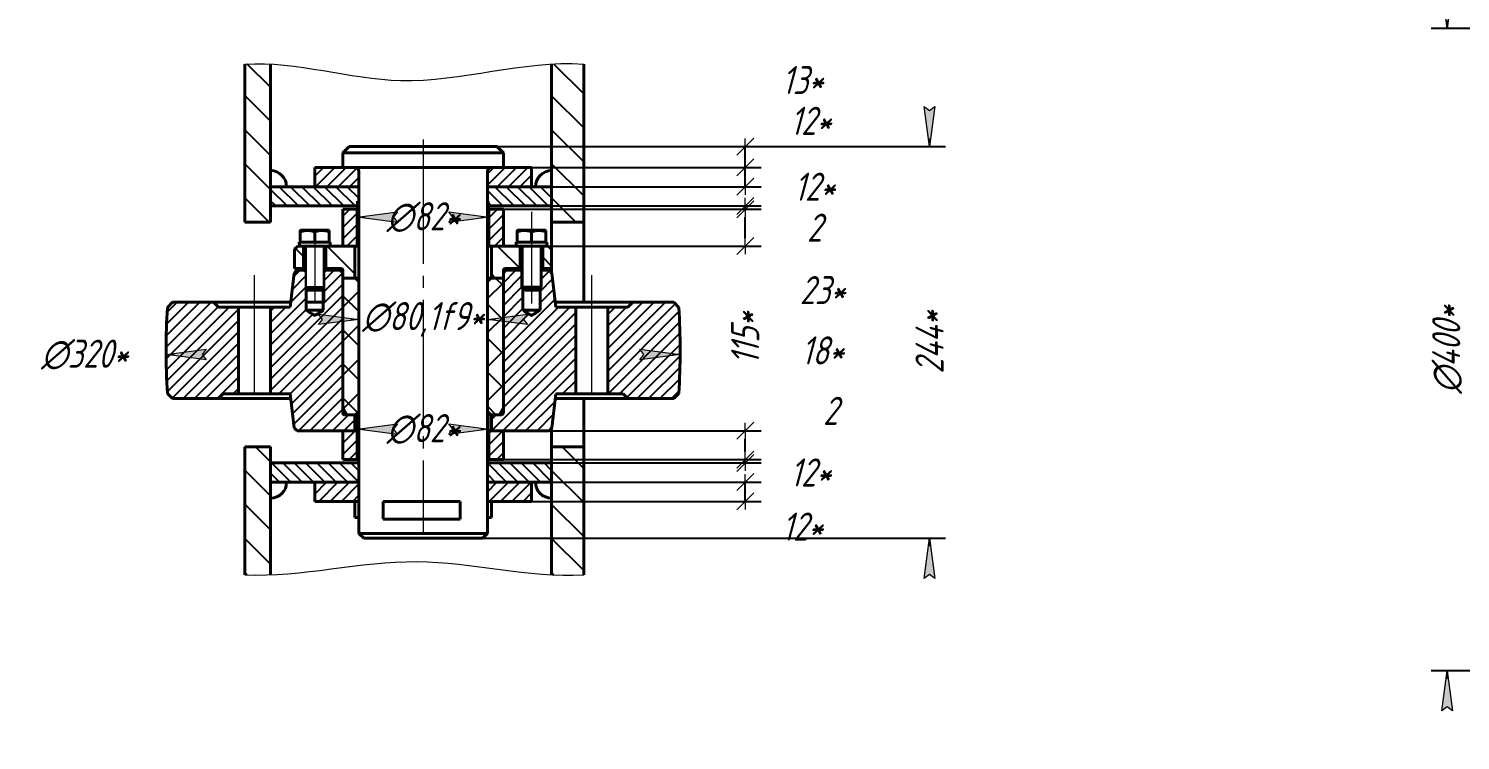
# Model space of a CAD drawing. Header units: millimetres. Extents: x 0 to 841, y 0 to 594.
# Drawn here: x 151.1 to 329.4, y 106.5 to 195.2 of the extents above; entities that cross this region are included whole.
import ezdxf

# ---------------------------------------------------------------- set-up
doc = ezdxf.new("R2010")
doc.units = ezdxf.units.MM
for name, pattern in [('K5LT_AXLED', [19.996264, 15.496264, -1.5, 1.5, -1.5]), ('K5LT_BASIC', [0]), ('K5LT_THIN', [0])]:
    doc.linetypes.add(name, pattern=pattern)
doc.layers.add('Системный слой', color=7, linetype='Continuous')
doc.styles.add('KDIMTEXTSTYLE', font='GOST_AU.SHX', dxfattribs={"width": 0.96, "oblique": 15, "height": 5})
doc.dimstyles.new('KDIMSTYLE (0.20)', dxfattribs={"dimtxt": 5, "dimasz": 1, "dimexe": 2, "dimexo": 0.0625, "dimgap": 1, "dimtad": 1, "dimlfac": 5, "dimtxsty": 'KDIMTEXTSTYLE', "dimsah": 1, "dimcen": 0.09, "dimdle": 1, "dimadec": 0, "dimazin": 0, "dimtfac": 0.667, "dimtmove": 0, "dimatfit": 3, "dimfxl": 1, "dimtvp": 1, "dimtolj": 1, "dimtzin": 0, "dimarcsym": 0})
pattern_1 = [(45, (0, 0), (-0.7071068, 0.7071068), [])]
pattern_2 = [(135, (0, 0), (-2.12132, -2.12132), [])]
pattern_3 = [(135, (0, 0), (-0.7071068, -0.7071068), [])]

# ---------------------------------------------------------------- blocks, each defined once
blk = doc.blocks.new('U361')
at = {"layer": 'Системный слой', "color": 150, "linetype": 'K5LT_BASIC', "lineweight": 40, "true_color": 0x0080ff}
for p, q in [((191.72, 134.31), (192.22, 134.31)), ((208.22, 134.31), (208.72, 134.31))]:
    blk.add_line(p, q, dxfattribs=at)
blk = doc.blocks.new('U362')
at = {"layer": 'Системный слой', "color": 150, "linetype": 'K5LT_BASIC', "lineweight": 40, "true_color": 0x0080ff}
for p, q in [((192.22, 147.51), (192.2, 147.51)), ((208.24, 147.51), (208.22, 147.51))]:
    blk.add_line(p, q, dxfattribs=at)
blk = doc.blocks.new('U363')
at = {"layer": 'Системный слой', "color": 150, "linetype": 'K5LT_BASIC', "lineweight": 40, "true_color": 0x0080ff}
for p, q in [((192.22, 164.11), (191.8, 164.11)), ((208.64, 164.11), (208.22, 164.11))]:
    blk.add_line(p, q, dxfattribs=at)
blk = doc.blocks.new('U364')
at = {"layer": 'Системный слой', "color": 150, "linetype": 'K5LT_BASIC', "lineweight": 40, "true_color": 0x0080ff}
for p, q in [((192.22, 163.71), (192.2, 163.71)), ((208.24, 163.71), (208.22, 163.71))]:
    blk.add_line(p, q, dxfattribs=at)
blk = doc.blocks.new('U365')
at = {"layer": 'Системный слой', "color": 150, "linetype": 'K5LT_BASIC', "lineweight": 40, "true_color": 0x0080ff}
for p, q in [((174.72, 149.11), (183.74, 149.11)), ((216.69, 149.11), (225.72, 149.11))]:
    blk.add_line(p, q, dxfattribs=at)
blk = doc.blocks.new('U366')
at = {"layer": 'Системный слой', "color": 150, "linetype": 'K5LT_BASIC', "lineweight": 40, "true_color": 0x0080ff}
for p, q in [((190.22, 165.11), (189.9, 165.11)), ((210.54, 165.11), (210.22, 165.11))]:
    blk.add_line(p, q, dxfattribs=at)
blk = doc.blocks.new('U367')
at = {"layer": 'Системный слой', "color": 150, "linetype": 'K5LT_BASIC', "lineweight": 40, "true_color": 0x0080ff}
for p, q in [((174.12, 161.11), (183.74, 161.11)), ((216.69, 161.11), (226.32, 161.11))]:
    blk.add_line(p, q, dxfattribs=at)
blk = doc.blocks.new('U368')
at = {"layer": 'Системный слой', "color": 150, "linetype": 'K5LT_BASIC', "lineweight": 40, "true_color": 0x0080ff}
for p, q in [((216.22, 171.11), (216.22, 167.71)), ((216.22, 165.31), (216.22, 164.79)), ((216.22, 145.43), (216.22, 143.11))]:
    blk.add_line(p, q, dxfattribs=at)
blk = doc.blocks.new('U369')
at = {"layer": 'Системный слой', "color": 150, "linetype": 'K5LT_BASIC', "lineweight": 40, "true_color": 0x0080ff}
for p, q in [((220.22, 161.11), (220.22, 171.11)), ((220.22, 143.11), (220.22, 149.11))]:
    blk.add_line(p, q, dxfattribs=at)
blk = doc.blocks.new('U370')
at = {"layer": 'Системный слой', "color": 150, "linetype": 'K5LT_BASIC', "lineweight": 40, "true_color": 0x0080ff}
for p, q in [((184.8, 168.61), (184.92, 168.61)), ((185.24, 168.61), (186.4, 168.61)), ((187.04, 168.61), (188.2, 168.61)), ((188.52, 168.61), (188.64, 168.61))]:
    blk.add_line(p, q, dxfattribs=at)
blk = doc.blocks.new('U371')
at = {"layer": 'Системный слой', "color": 150, "linetype": 'K5LT_BASIC', "lineweight": 40, "true_color": 0x0080ff}
for p, q in [((184.92, 168.61), (185.24, 168.61)), ((186.4, 168.61), (186.72, 168.61))]:
    blk.add_line(p, q, dxfattribs=at)
blk = doc.blocks.new('U372')
at = {"layer": 'Системный слой', "color": 150, "linetype": 'K5LT_BASIC', "lineweight": 40, "true_color": 0x0080ff}
for p, q in [((186.72, 168.61), (187.04, 168.61)), ((188.2, 168.61), (188.52, 168.61))]:
    blk.add_line(p, q, dxfattribs=at)
blk = doc.blocks.new('U373')
at = {"layer": 'Системный слой', "color": 150, "linetype": 'K5LT_BASIC', "lineweight": 40, "true_color": 0x0080ff}
for p, q in [((186.72, 170.11), (185.01, 170.11)), ((188.43, 170.11), (186.72, 170.11))]:
    blk.add_line(p, q, dxfattribs=at)
blk = doc.blocks.new('U374')
at = {"layer": 'Системный слой', "color": 150, "linetype": 'K5LT_BASIC', "lineweight": 40, "true_color": 0x0080ff}
for p, q in [((188.52, 170.03), (188.52, 170.05)), ((188.52, 170.05), (188.52, 170.03)), ((188.52, 169.98), (188.52, 170.03)), ((188.52, 170.03), (188.52, 169.98)), ((188.52, 169.89), (188.52, 169.98)), ((188.52, 169.98), (188.52, 169.89))]:
    blk.add_line(p, q, dxfattribs=at)
blk = doc.blocks.new('U375')
at = {"layer": 'Системный слой', "color": 150, "linetype": 'K5LT_BASIC', "lineweight": 40, "true_color": 0x0080ff}
for p, q in [((192.22, 145.11), (192.02, 145.11)), ((208.42, 145.11), (208.22, 145.11))]:
    blk.add_line(p, q, dxfattribs=at)
blk = doc.blocks.new('U376')
at = {"layer": 'Системный слой', "color": 150, "linetype": 'K5LT_BASIC', "lineweight": 40, "true_color": 0x0080ff}
for p, q in [((192.22, 141.51), (192.02, 141.51)), ((208.42, 141.51), (208.22, 141.51))]:
    blk.add_line(p, q, dxfattribs=at)
blk = doc.blocks.new('U377')
at = {"layer": 'Системный слой', "color": 150, "linetype": 'K5LT_BASIC', "lineweight": 40, "true_color": 0x0080ff}
for p, q in [((192.22, 172.71), (192.02, 172.71)), ((208.42, 172.71), (208.22, 172.71))]:
    blk.add_line(p, q, dxfattribs=at)
blk = doc.blocks.new('U378')
at = {"layer": 'Системный слой', "color": 150, "linetype": 'K5LT_BASIC', "lineweight": 40, "true_color": 0x0080ff}
for p, q in [((192.22, 168.11), (192.02, 168.11)), ((208.42, 168.11), (208.22, 168.11))]:
    blk.add_line(p, q, dxfattribs=at)
blk = doc.blocks.new('U379')
at = {"layer": 'Системный слой', "color": 150, "linetype": 'K5LT_BASIC', "lineweight": 40, "true_color": 0x0080ff}
for p, q in [((211.8, 168.61), (211.92, 168.61)), ((212.24, 168.61), (213.4, 168.61)), ((214.04, 168.61), (215.2, 168.61)), ((215.52, 168.61), (215.62, 168.61))]:
    blk.add_line(p, q, dxfattribs=at)
blk = doc.blocks.new('U380')
at = {"layer": 'Системный слой', "color": 150, "linetype": 'K5LT_BASIC', "lineweight": 40, "true_color": 0x0080ff}
for p, q in [((212.52, 165.11), (212.39, 165.11)), ((215.05, 165.11), (214.92, 165.11))]:
    blk.add_line(p, q, dxfattribs=at)
blk = doc.blocks.new('U381')
at = {"layer": 'Системный слой', "color": 150, "linetype": 'K5LT_BASIC', "lineweight": 40, "true_color": 0x0080ff}
for p, q in [((185.52, 165.11), (185.39, 165.11)), ((188.05, 165.11), (187.92, 165.11))]:
    blk.add_line(p, q, dxfattribs=at)
blk = doc.blocks.new('U382')
at = {"layer": 'Системный слой', "color": 150, "linetype": 'K5LT_BASIC', "lineweight": 40, "true_color": 0x0080ff}
for p, q in [((213.72, 168.61), (214.04, 168.61)), ((215.2, 168.61), (215.52, 168.61))]:
    blk.add_line(p, q, dxfattribs=at)
blk = doc.blocks.new('U383')
at = {"layer": 'Системный слой', "color": 150, "linetype": 'K5LT_BASIC', "lineweight": 40, "true_color": 0x0080ff}
for p, q in [((211.92, 168.61), (212.24, 168.61)), ((213.4, 168.61), (213.72, 168.61))]:
    blk.add_line(p, q, dxfattribs=at)
blk = doc.blocks.new('U384')
at = {"layer": 'Системный слой', "color": 150, "linetype": 'K5LT_BASIC', "lineweight": 40, "true_color": 0x0080ff}
for p, q in [((215.52, 170.03), (215.52, 170.05)), ((215.52, 170.05), (215.52, 170.03)), ((215.52, 169.98), (215.52, 170.03)), ((215.52, 170.03), (215.52, 169.98)), ((215.52, 169.89), (215.52, 169.98)), ((215.52, 169.98), (215.52, 169.89))]:
    blk.add_line(p, q, dxfattribs=at)
blk = doc.blocks.new('U385')
at = {"layer": 'Системный слой', "color": 150, "linetype": 'K5LT_BASIC', "lineweight": 40, "true_color": 0x0080ff}
for p, q in [((185.52, 165.31), (185.32, 165.31)), ((188.12, 165.31), (187.92, 165.31))]:
    blk.add_line(p, q, dxfattribs=at)
blk = doc.blocks.new('U386')
at = {"layer": 'Системный слой', "color": 150, "linetype": 'K5LT_BASIC', "lineweight": 40, "true_color": 0x0080ff}
for p, q in [((212.52, 165.31), (212.32, 165.31)), ((215.12, 165.31), (214.92, 165.31))]:
    blk.add_line(p, q, dxfattribs=at)
blk = doc.blocks.new('U387')
at = {"layer": 'Системный слой', "color": 150, "linetype": 'K5LT_BASIC', "lineweight": 40, "true_color": 0x0080ff}
for p, q in [((210.21, 177.91), (190.22, 177.91)), ((210.22, 177.91), (210.21, 177.91))]:
    blk.add_line(p, q, dxfattribs=at)
blk = doc.blocks.new('U388')
at = {"layer": 'Системный слой', "color": 150, "linetype": 'K5LT_BASIC', "lineweight": 40, "true_color": 0x0080ff}
for p, q in [((210.21, 179.71), (190.22, 179.71)), ((210.22, 179.71), (210.21, 179.71))]:
    blk.add_line(p, q, dxfattribs=at)
blk = doc.blocks.new('U389')
at = {"layer": 'Системный слой', "color": 150, "linetype": 'K5LT_BASIC', "lineweight": 40, "true_color": 0x0080ff}
for p, q in [((209.41, 180.51), (191.02, 180.51)), ((209.42, 180.51), (209.41, 180.51))]:
    blk.add_line(p, q, dxfattribs=at)
blk = doc.blocks.new('U390')
at = {"layer": 'Системный слой', "color": 150, "linetype": 'K5LT_BASIC', "lineweight": 40, "true_color": 0x0080ff}
for p, q in [((192.22, 147.11), (191.8, 147.11)), ((208.64, 147.11), (208.22, 147.11))]:
    blk.add_line(p, q, dxfattribs=at)
blk = doc.blocks.new('KDIMARROW_01')
at = {"layer": 'Системный слой'}
blk.add_hatch(color=0, dxfattribs=at).paths.add_polyline_path([(0, 0), (-5, 0.66), (-4.5, 0), (-5, -0.66)])
at = {"layer": 'Системный слой', "color": 0, "linetype": 'K5LT_THIN', "lineweight": 18}
for p, q in [((-4.5, 0), (-5, 0.66)), ((-5, 0.66), (0, 0)), ((0, 0), (-5, -0.66)), ((-5, -0.66), (-4.5, 0)), ((0, 0), (-1, 0))]:
    blk.add_line(p, q, dxfattribs=at)
blk = doc.blocks.new('KDIMARROW_13')
at = {"layer": 'Системный слой', "color": 0, "linetype": 'K5LT_THIN', "lineweight": 18}
for p, q in [((-1.06, 1.06), (1.06, -1.06)), ((0, 0), (-1, 0)), ((0, 0), (1, 0))]:
    blk.add_line(p, q, dxfattribs=at)

msp = doc.modelspace()

# ---------------------------------------------------------------- hatches: boundary and pattern name
at = {"layer": 'Системный слой'}
h = msp.add_hatch(dxfattribs=at)
h.set_pattern_fill('', angle=135, style=0, pattern_type=0)
h.set_pattern_definition(pattern_2)
h.paths.add_polyline_path([(178.018, 171.10629), (181.218, 171.10629), (181.218, 190.79052), (178.018, 190.79052)])
h = msp.add_hatch(dxfattribs=at)
h.set_pattern_fill('', angle=135, style=0, pattern_type=0)
h.set_pattern_definition(pattern_2)
h.paths.add_polyline_path([(216.218, 171.10629), (220.218, 171.10629), (220.218, 190.79052), (216.218, 190.79052)])
h = msp.add_hatch(dxfattribs=at)
h.set_pattern_fill('', angle=45, style=0, pattern_type=0)
h.set_pattern_definition(pattern_1)
h.paths.add_polyline_path([(213.718, 177.90629), (208.718, 177.90629), (208.36445, 177.75984), (208.218, 177.40629), (208.218, 175.50629), (213.718, 175.50629)])
h.paths.add_polyline_path([(191.718, 177.90629), (186.718, 177.90629), (186.718, 175.50629), (192.218, 175.50629), (192.218, 177.40629), (192.07155, 177.75984)])
h = msp.add_hatch(dxfattribs=at)
h.set_pattern_fill('', angle=135, style=0, pattern_type=0)
h.set_pattern_definition(pattern_3)
h.paths.add_polyline_path([(192.218, 175.50629), (181.218, 175.50629), (181.218, 173.10629), (192.218, 173.10629)])
h.paths.add_polyline_path([(208.218, 175.50629), (208.218, 173.10629), (216.218, 173.10629), (216.218, 175.50629)])
h = msp.add_hatch(dxfattribs=at)
h.set_pattern_fill('', angle=45, style=0, pattern_type=0)
h.set_pattern_definition(pattern_1)
h.paths.add_polyline_path([(192.018, 172.70629), (190.218, 172.70629), (190.218, 168.10629), (192.018, 168.10629)])
h.paths.add_polyline_path([(210.218, 172.70629), (208.418, 172.70629), (208.418, 168.10629), (210.218, 168.10629)])
h = msp.add_hatch(dxfattribs=at)
h.set_pattern_fill('', angle=135, style=0, pattern_type=0)
h.set_pattern_definition(pattern_2)
h.paths.add_polyline_path([(212.31801, 168.10629), (208.718, 168.10629), (208.718, 164.10629), (210.218, 164.10629), (210.218, 165.10629), (210.27658, 165.24771), (210.418, 165.30629), (212.31801, 165.30629)])
h.paths.add_polyline_path([(191.718, 168.10629), (188.11799, 168.10629), (188.11799, 165.30629), (190.018, 165.30629), (190.15942, 165.24771), (190.218, 165.10629), (190.218, 164.10629), (191.718, 164.10629)])
h.paths.add_polyline_path([(215.818, 168.10629), (215.11799, 168.10629), (215.11799, 165.30629), (216.218, 165.30629), (216.218, 167.70629)])
h.paths.add_polyline_path([(185.31801, 168.10629), (184.618, 168.10629), (184.218, 167.70629), (184.218, 165.30629), (185.31801, 165.30629)])
h = msp.add_hatch(dxfattribs=at)
h.set_pattern_fill('', angle=45, style=0, pattern_type=0)
h.set_pattern_definition(pattern_1)
h.paths.add_polyline_path([(212.518, 162.95629), (212.518, 164.9763), (212.47467, 165.01963), (212.43134, 165.06296), (212.38801, 165.10629), (210.538, 165.10629), (210.218, 164.78629), (210.218, 147.30629), (210.15942, 147.16487), (210.018, 147.10629), (208.718, 147.10629), (208.718, 145.10629), (215.898, 145.10629), (216.26101, 145.4693), (216.763, 149.70629), (219.21802, 149.70629), (219.21802, 160.50629), (216.763, 160.50629), (216.26101, 164.74328), (215.898, 165.10629), (215.04799, 165.10629), (215.00466, 165.06296), (214.96133, 165.01963), (214.918, 164.9763), (214.918, 162.95629), (214.78267, 162.82096), (214.78267, 160.10629), (214.07371, 159.68032), (213.72119, 159.47036), (213.72095, 159.47029), (213.72071, 159.47023), (213.72047, 159.47017), (213.72023, 159.47011), (213.71998, 159.47006), (213.71974, 159.47001), (213.7195, 159.46997), (213.71925, 159.46993), (213.719, 159.4699), (213.71876, 159.46988), (213.71851, 159.46986), (213.71826, 159.46985), (213.71801, 159.46985), (213.71776, 159.46985), (213.71751, 159.46986), (213.71726, 159.46988), (213.71702, 159.4699), (213.71677, 159.46993), (213.71653, 159.46996), (213.71628, 159.47), (213.71604, 159.47005), (213.7158, 159.4701), (213.71555, 159.47016), (213.71531, 159.47022), (213.71507, 159.47029), (213.71483, 159.47036), (213.7146, 159.47043), (213.71436, 159.47051), (213.71392, 159.47066), (213.71304, 159.471), (213.71131, 159.47175), (213.70795, 159.47344), (213.70136, 159.47708), (213.68836, 159.48467), (213.66249, 159.50008), (213.61083, 159.53104), (213.50756, 159.59305), (213.30106, 159.71711), (212.88806, 159.96525), (212.65333, 160.10629), (212.65333, 162.82096)])
h.paths.add_polyline_path([(185.65333, 162.82097), (185.51801, 162.95629), (185.51801, 164.97629), (185.47468, 165.01962), (185.43134, 165.06296), (185.38801, 165.10629), (184.538, 165.10629), (184.17499, 164.74328), (183.673, 160.50629), (181.21798, 160.50629), (181.21798, 149.70629), (183.673, 149.70629), (184.17499, 145.4693), (184.538, 145.10629), (191.718, 145.10629), (191.718, 147.10629), (190.418, 147.10629), (190.27658, 147.16487), (190.218, 147.30629), (190.218, 164.78629), (189.898, 165.10629), (188.04799, 165.10629), (188.00465, 165.06296), (187.96132, 165.01962), (187.91799, 164.97629), (187.91799, 162.95629), (187.78267, 162.82097), (187.78267, 160.10629), (187.42817, 159.89329), (187.07367, 159.68029), (186.72117, 159.47036), (186.7206, 159.4702), (186.72021, 159.4701), (186.71977, 159.47001), (186.71965, 159.46999), (186.71948, 159.46997), (186.71916, 159.46992), (186.71851, 159.46986), (186.718, 159.46985), (186.718, 159.46985), (186.71619, 159.47002), (186.71607, 159.47004), (186.71591, 159.47008), (186.71559, 159.47015), (186.71502, 159.4703), (186.71463, 159.47042), (186.71405, 159.47061), (186.71329, 159.4709), (186.71179, 159.47153), (186.70886, 159.47296), (186.70313, 159.47608), (186.69184, 159.48262), (186.6694, 159.49595), (186.62462, 159.52276), (186.53513, 159.57649), (186.35617, 159.684), (186.00167, 159.89699), (185.65333, 160.10629)])
h.paths.add_polyline_path([(223.21798, 149.70629), (225.118, 149.70629), (225.718, 149.10629), (231.42005, 149.10629), (232.05813, 149.74437), (232.218, 155.10796), (232.05813, 160.46821), (231.42005, 161.10629), (226.318, 161.10629), (225.718, 160.50629), (223.21798, 160.50629)])
h.paths.add_polyline_path([(175.318, 149.70629), (177.21802, 149.70629), (177.21802, 160.50629), (174.718, 160.50629), (174.118, 161.10629), (169.01595, 161.10629), (168.37786, 160.46821), (168.218, 155.10462), (168.37786, 149.74437), (169.01595, 149.10629), (174.718, 149.10629)])
h = msp.add_hatch(dxfattribs=at)
h.set_pattern_fill('', angle=45, style=0, pattern_type=0)
h.set_pattern_definition([(45, (0, 0), (-2.12132, 2.12132), []), (135, (0, 0), (-2.12132, -2.12132), [])])
h.paths.add_polyline_path([(210.218, 164.10629), (208.638, 164.10629), (208.238, 163.70629), (208.238, 147.50629), (208.638, 147.10629), (209.75612, 147.10629), (210.218, 147.90629)])
h.paths.add_polyline_path([(191.798, 164.10629), (190.218, 164.10629), (190.218, 147.90629), (190.67988, 147.10629), (191.798, 147.10629), (192.198, 147.50629), (192.198, 163.70629)])
h = msp.add_hatch(dxfattribs=at)
h.set_pattern_fill('', angle=45, style=0, pattern_type=0)
h.set_pattern_definition(pattern_1)
h.paths.add_polyline_path([(192.018, 145.10629), (190.218, 145.10629), (190.218, 141.50629), (192.018, 141.50629)])
h.paths.add_polyline_path([(210.218, 145.10629), (208.418, 145.10629), (208.418, 141.50629), (210.218, 141.50629)])
h = msp.add_hatch(dxfattribs=at)
h.set_pattern_fill('', angle=135, style=0, pattern_type=0)
h.set_pattern_definition(pattern_2)
h.paths.add_polyline_path([(181.218, 143.10629), (178.018, 143.10629), (178.018, 127.15858), (181.218, 127.15858)])
h = msp.add_hatch(dxfattribs=at)
h.set_pattern_fill('', angle=135, style=0, pattern_type=0)
h.set_pattern_definition(pattern_2)
h.paths.add_polyline_path([(220.218, 143.10629), (216.218, 143.10629), (216.218, 127.15858), (220.218, 127.15858)])
h = msp.add_hatch(dxfattribs=at)
h.set_pattern_fill('', angle=135, style=0, pattern_type=0)
h.set_pattern_definition(pattern_3)
h.paths.add_polyline_path([(192.218, 141.10629), (181.218, 141.10629), (181.218, 138.70629), (192.218, 138.70629)])
h.paths.add_polyline_path([(208.218, 141.10629), (208.218, 138.70629), (216.218, 138.70629), (216.218, 141.10629)])
h = msp.add_hatch(dxfattribs=at)
h.set_pattern_fill('', angle=45, style=0, pattern_type=0)
h.set_pattern_definition(pattern_1)
h.paths.add_polyline_path([(192.218, 136.30629), (192.218, 138.70629), (186.718, 138.70629), (186.718, 136.30629)])
h.paths.add_polyline_path([(208.218, 136.30629), (213.718, 136.30629), (213.718, 138.70629), (208.218, 138.70629)])

# ---------------------------------------------------------------- linework, layer by layer
at = {"layer": 'Системный слой', "color": 150, "linetype": 'K5LT_BASIC', "lineweight": 40, "true_color": 0x0080ff}
for p, q in [((178.018, 190.79052), (178.018, 171.10629)), ((181.218, 190.79052), (181.218, 171.10629)), ((216.218, 171.10629), (216.218, 190.79052)), ((220.218, 171.10629), (220.218, 190.79052)), ((190.218, 179.70629), (191.018, 180.50629)), ((210.218, 179.70629), (209.418, 180.50629)), ((190.218, 177.90629), (190.218, 179.70629)), ((210.218, 177.90629), (210.218, 179.70629)), ((186.718, 177.90629), (186.718, 175.50629)), ((186.718, 177.90629), (190.218, 177.90629)), ((192.218, 177.40629), (192.218, 175.50629)), ((192.218, 177.40629), (192.218, 132.30629)), ((208.218, 177.40629), (208.218, 175.50629)), ((208.218, 177.40629), (208.218, 132.30629)), ((210.218, 177.90629), (213.718, 177.90629)), ((213.718, 175.50629), (213.718, 177.90629)), ((181.218, 175.50629), (181.218, 173.10629)), ((181.218, 175.50629), (192.218, 175.50629)), ((186.718, 175.50629), (192.218, 175.50629)), ((192.218, 175.50629), (192.218, 173.10629)), ((208.218, 175.50629), (216.218, 175.50629)), ((208.218, 175.50629), (208.218, 173.10629)), ((208.218, 175.50629), (213.718, 175.50629)), ((216.218, 173.10629), (216.218, 175.50629)), ((181.218, 173.10629), (192.218, 173.10629)), ((208.218, 173.10629), (216.218, 173.10629)), ((190.218, 172.70629), (190.218, 168.10629)), ((192.018, 172.70629), (190.218, 172.70629)), ((192.018, 172.70629), (192.018, 168.10629)), ((210.218, 172.70629), (208.418, 172.70629)), ((208.418, 172.70629), (208.418, 168.10629)), ((210.218, 172.70629), (210.218, 168.10629)), ((178.018, 171.10629), (181.218, 171.10629)), ((184.91758, 168.60629), (184.91758, 169.89356)), ((184.918, 170.05433), (185.008, 170.10629)), ((186.71716, 168.60629), (186.71716, 169.89356)), ((188.518, 170.05433), (188.428, 170.10629)), ((188.51758, 168.60629), (188.51758, 169.89356)), ((188.51842, 168.60629), (188.51842, 169.89356)), ((211.91758, 168.60629), (211.91758, 169.89356)), ((211.918, 170.05433), (212.008, 170.10629)), ((215.428, 170.10629), (212.008, 170.10629)), ((213.71716, 168.60629), (213.71716, 169.89356)), ((215.518, 170.05433), (215.428, 170.10629)), ((215.51758, 168.60629), (215.51758, 169.89356)), ((215.51842, 168.60629), (215.51842, 169.89356)), ((216.218, 171.10629), (220.218, 171.10629)), ((184.218, 167.70629), (184.618, 168.10629)), ((184.218, 167.70629), (184.218, 165.30629)), ((184.81801, 168.10629), (184.618, 168.10629)), ((184.80705, 168.35416), (184.8004, 168.10629)), ((184.81801, 168.10629), (188.63799, 168.10629)), ((185.31801, 165.30629), (185.31801, 168.10629)), ((185.518, 168.10629), (185.518, 164.9763)), ((187.918, 168.10629), (187.918, 164.9763)), ((188.11799, 165.30629), (188.11799, 168.10629)), ((188.51758, 168.60629), (188.51773, 168.60629)), ((191.718, 168.10629), (188.63799, 168.10629)), ((188.638, 168.10629), (188.638, 168.60629)), ((192.018, 168.10629), (190.218, 168.10629)), ((191.718, 164.10629), (191.718, 168.10629)), ((210.218, 168.10629), (208.418, 168.10629)), ((208.718, 164.10629), (208.718, 168.10629)), ((211.798, 168.10629), (208.718, 168.10629)), ((211.798, 168.10629), (211.798, 168.60629)), ((211.798, 168.10629), (215.6356, 168.10629)), ((212.31801, 165.30629), (212.31801, 168.10629)), ((212.518, 168.10629), (212.518, 162.95629)), ((214.918, 168.10629), (214.918, 162.95629)), ((215.11799, 165.30629), (215.11799, 168.10629)), ((215.51758, 168.60629), (215.51773, 168.60629)), ((215.63567, 168.60629), (215.61777, 168.60629)), ((215.63567, 168.60629), (215.62894, 168.35416)), ((215.818, 168.10629), (215.6356, 168.10629)), ((216.218, 167.70629), (215.818, 168.10629)), ((216.218, 167.70629), (216.218, 165.30629)), ((184.17499, 164.74328), (183.673, 160.50629)), ((184.17499, 164.74328), (184.538, 165.10629)), ((184.218, 165.30629), (185.31801, 165.30629)), ((185.38801, 165.10629), (184.538, 165.10629)), ((185.518, 164.9763), (185.38801, 165.10629)), ((185.518, 164.97629), (185.51801, 164.97629)), ((185.51801, 164.97629), (185.518, 164.97629)), ((185.518, 164.97629), (185.51801, 164.97629)), ((185.51801, 164.97629), (185.518, 164.97629)), ((187.91799, 164.97629), (187.918, 164.97629)), ((187.918, 164.97629), (187.91799, 164.97629)), ((187.91799, 164.97629), (187.918, 164.97629)), ((187.918, 164.97629), (187.91799, 164.97629)), ((187.918, 164.9763), (188.04799, 165.10629)), ((189.898, 165.10629), (188.04799, 165.10629)), ((188.11799, 165.30629), (190.018, 165.30629)), ((189.898, 165.10629), (190.218, 164.78629)), ((190.218, 165.10629), (190.218, 164.10629)), ((190.218, 147.30629), (190.218, 164.78629)), ((190.218, 164.10629), (190.218, 147.90629)), ((190.218, 164.10629), (191.798, 164.10629)), ((190.218, 164.10629), (191.718, 164.10629)), ((191.798, 164.10629), (192.198, 163.70629)), ((208.638, 164.10629), (208.238, 163.70629)), ((208.638, 164.10629), (210.218, 164.10629)), ((208.718, 164.10629), (210.218, 164.10629)), ((210.538, 165.10629), (210.218, 164.78629)), ((210.218, 165.10629), (210.218, 164.10629)), ((210.218, 147.30629), (210.218, 164.78629)), ((210.218, 164.10629), (210.218, 147.90629)), ((210.418, 165.30629), (212.31801, 165.30629)), ((212.38801, 165.10629), (210.538, 165.10629)), ((212.518, 164.9763), (212.38801, 165.10629)), ((214.918, 164.9763), (215.04799, 165.10629)), ((215.898, 165.10629), (215.04799, 165.10629)), ((215.11799, 165.30629), (216.218, 165.30629)), ((216.26101, 164.74328), (215.898, 165.10629)), ((216.26101, 164.74328), (216.763, 160.50629)), ((187.918, 162.95629), (185.518, 162.95629)), ((185.65333, 160.10629), (185.65333, 162.82096)), ((185.65333, 162.82096), (185.868, 162.60629)), ((187.568, 162.60629), (185.868, 162.60629)), ((187.78267, 162.82096), (187.568, 162.60629)), ((187.78267, 160.10629), (187.78267, 162.82096)), ((192.198, 147.50629), (192.198, 163.70629)), ((208.238, 147.50629), (208.238, 163.70629)), ((212.518, 162.99784), (214.918, 162.99784)), ((214.918, 162.95629), (212.518, 162.95629)), ((212.518, 162.95629), (212.868, 162.60629)), ((212.65333, 160.10629), (212.65333, 162.82096)), ((214.568, 162.60629), (212.868, 162.60629)), ((214.918, 162.95629), (214.568, 162.60629)), ((214.78267, 160.10629), (214.78267, 162.82096)), ((168.37786, 160.46821), (169.01595, 161.10629)), ((174.118, 161.10629), (169.01595, 161.10629)), ((174.118, 161.10629), (174.718, 160.50629)), ((177.21802, 160.50629), (174.718, 160.50629)), ((181.21798, 160.50629), (177.21802, 160.50629)), ((177.21802, 149.70629), (177.21802, 160.50629)), ((181.21798, 149.70629), (181.21798, 160.50629)), ((183.673, 160.50629), (181.21798, 160.50629)), ((185.65332, 161.10629), (185.518, 161.10629)), ((185.518, 161.10629), (185.51801, 161.10629)), ((185.65332, 161.10629), (185.51801, 161.10629)), ((185.51801, 161.10629), (185.51802, 161.10629)), ((187.78268, 161.10629), (185.65332, 161.10629)), ((187.78268, 161.10629), (185.65332, 161.10629)), ((185.65333, 161.10629), (185.65332, 161.10629)), ((185.65332, 161.10629), (185.65333, 161.10629)), ((187.78267, 161.10629), (187.78268, 161.10629)), ((187.78268, 161.10629), (187.78267, 161.10629)), ((187.91799, 161.10629), (187.78268, 161.10629)), ((187.918, 161.10629), (187.78268, 161.10629)), ((187.91798, 161.10629), (187.91799, 161.10629)), ((187.91799, 161.10629), (187.918, 161.10629)), ((219.21802, 160.50629), (216.763, 160.50629)), ((223.21798, 160.50629), (219.21802, 160.50629)), ((219.21802, 149.70629), (219.21802, 160.50629)), ((225.718, 160.50629), (223.21798, 160.50629)), ((223.21798, 149.70629), (223.21798, 160.50629)), ((226.318, 161.10629), (225.718, 160.50629)), ((231.42005, 161.10629), (226.318, 161.10629)), ((232.05813, 160.46821), (231.42005, 161.10629)), ((187.78267, 160.10629), (185.65333, 160.10629)), ((214.78267, 160.10629), (212.65333, 160.10629)), ((169.01595, 149.10629), (168.37786, 149.74437)), ((169.01595, 149.10629), (174.718, 149.10629)), ((175.318, 149.70629), (174.718, 149.10629)), ((175.318, 149.70629), (177.21802, 149.70629)), ((181.21798, 149.70629), (177.21802, 149.70629)), ((181.21798, 149.70629), (183.673, 149.70629)), ((183.673, 149.70629), (184.17499, 145.4693)), ((216.763, 149.70629), (216.26101, 145.4693)), ((216.763, 149.70629), (219.21802, 149.70629)), ((223.21798, 149.70629), (219.21802, 149.70629)), ((223.21798, 149.70629), (225.118, 149.70629)), ((225.118, 149.70629), (225.718, 149.10629)), ((225.718, 149.10629), (231.42005, 149.10629)), ((231.42005, 149.10629), (232.05813, 149.74437)), ((190.218, 147.90629), (190.67988, 147.10629)), ((190.418, 147.10629), (191.718, 147.10629)), ((190.67988, 147.10629), (191.798, 147.10629)), ((191.718, 145.10629), (191.718, 147.10629)), ((191.798, 147.10629), (192.198, 147.50629)), ((208.638, 147.10629), (208.238, 147.50629)), ((208.638, 147.10629), (209.75612, 147.10629)), ((208.718, 147.10629), (210.018, 147.10629)), ((208.718, 145.10629), (208.718, 147.10629)), ((210.218, 147.90629), (209.75612, 147.10629)), ((184.538, 145.10629), (184.17499, 145.4693)), ((184.538, 145.10629), (191.718, 145.10629)), ((190.218, 145.10629), (190.218, 141.50629)), ((192.018, 145.10629), (190.218, 145.10629)), ((192.018, 145.10629), (192.018, 141.50629)), ((210.218, 145.10629), (208.418, 145.10629)), ((208.418, 145.10629), (208.418, 141.50629)), ((208.718, 145.10629), (215.898, 145.10629)), ((210.218, 145.10629), (210.218, 141.50629)), ((215.898, 145.10629), (216.26101, 145.4693)), ((178.018, 127.15858), (178.018, 143.10629)), ((178.018, 143.10629), (181.218, 143.10629)), ((181.218, 127.15858), (181.218, 143.10629)), ((216.218, 143.10629), (216.218, 127.15858)), ((216.218, 143.10629), (220.218, 143.10629)), ((220.218, 143.10629), (220.218, 127.15858)), ((181.218, 138.70629), (181.218, 141.10629)), ((181.218, 141.10629), (192.218, 141.10629)), ((192.018, 141.50629), (190.218, 141.50629)), ((192.218, 138.70629), (192.218, 141.10629)), ((208.218, 141.10629), (216.218, 141.10629)), ((208.218, 138.70629), (208.218, 141.10629)), ((210.218, 141.50629), (208.418, 141.50629)), ((216.218, 141.10629), (216.218, 138.70629)), ((181.218, 138.70629), (192.218, 138.70629)), ((186.718, 136.30629), (186.718, 138.70629)), ((192.218, 138.70629), (186.718, 138.70629)), ((192.218, 138.70629), (192.218, 136.30629)), ((208.218, 138.70629), (208.218, 136.30629)), ((213.718, 138.70629), (208.218, 138.70629)), ((208.218, 138.70629), (216.218, 138.70629)), ((213.718, 138.70629), (213.718, 136.30629)), ((192.218, 136.30629), (186.718, 136.30629)), ((191.718, 136.30629), (191.718, 134.30629)), ((195.23953, 136.30629), (204.83572, 136.30629)), ((195.23953, 136.30629), (195.23953, 134.10629)), ((204.83572, 136.30629), (204.83572, 134.10629)), ((213.718, 136.30629), (208.218, 136.30629)), ((208.718, 136.30629), (208.718, 134.30629)), ((195.23953, 134.10629), (204.83572, 134.10629)), ((192.218, 132.30629), (208.218, 132.30629)), ((192.218, 132.30629), (192.818, 131.70629)), ((208.218, 132.30629), (207.618, 131.70629)), ((192.818, 131.70629), (207.618, 131.70629))]:
    msp.add_line(p, q, dxfattribs=at)
at = {"layer": 'Системный слой', "color": 30, "linetype": 'K5LT_AXLED', "lineweight": 18, "true_color": 0xff8000}
for p, q in [((200.218, 181.40629), (200.218, 132.30629)), ((213.718, 172.37784), (213.718, 160.97784)), ((186.718, 168.86784), (186.718, 160.99784)), ((179.218, 149.70629), (179.218, 164.50629)), ((221.218, 149.70629), (221.218, 164.50629))]:
    msp.add_line(p, q, dxfattribs=at)
at = {"layer": 'Системный слой', "color": 7, "linetype": 'K5LT_THIN', "lineweight": 18}
for p, q in [((185.65332, 168.10629), (185.65332, 162.95629)), ((187.78268, 168.10629), (187.78268, 162.95629)), ((212.65331, 168.10629), (212.65331, 162.95629)), ((214.78268, 168.10629), (214.78268, 162.95629)), ((185.518, 164.97629), (185.518, 161.10629)), ((187.918, 164.97629), (187.918, 161.10629)), ((212.518, 162.99784), (212.518, 164.84784)), ((214.918, 162.99784), (214.918, 164.84784)), ((185.65332, 162.95629), (185.65332, 162.82097)), ((187.78268, 162.95629), (187.78268, 162.82097)), ((212.65331, 162.95629), (212.65331, 162.82097)), ((214.78268, 162.95629), (214.78268, 162.82097))]:
    msp.add_line(p, q, dxfattribs=at)
at = {"layer": 'Системный слой', "color": 150, "linetype": 'K5LT_BASIC', "lineweight": 40, "true_color": 0x0080ff}
for centre, radius, start, end in [((181.218, 175.50629), 2, 0, 90), ((191.718, 177.40629), 0.5, 0, 90), ((208.718, 177.40629), 0.5, 90, 180), ((216.218, 175.50629), 2, 90, 180), ((190.018, 165.10629), 0.2, 0, 90), ((210.418, 165.10629), 0.2, 90, 180), ((258.218, 155.10629), 90, 176.5844748, 183.4155252), ((142.218, 155.10629), 90, 356.5844748, 3.4155252), ((190.418, 147.30629), 0.2, 180, 270), ((210.018, 147.30629), 0.2, 270, 0), ((181.218, 138.70629), 2, 270, 0), ((216.218, 138.70629), 2, 180, 270)]:
    msp.add_arc(centre, radius, start, end, dxfattribs=at)
for centre, major_axis, start_param, end_param in [((186.718, 168.86795), (0.0009, 5.27516), 1.620481918, 1.715751925), ((213.718, 167.84462), (-0.0009, 5.27516), 4.761950942, 4.85722095)]:
    msp.add_ellipse(centre, major_axis=major_axis, ratio=0.363970195, start_param=start_param, end_param=end_param, dxfattribs=at)
at = {"layer": 'Системный слой', "color": 7, "linetype": 'K5LT_THIN', "lineweight": 18}
for points, knots in [([(178.018, 190.79052), (184.56889, 191.18778), (198.45522, 186.21133), (212.61011, 191.29545), (220.218, 190.79052)], [0, 0, 0, 0, 1.847448362, 4, 4, 4, 4]), ([(178.018, 127.15858), (185.18436, 126.84391), (199.26698, 130.81894), (213.25054, 126.7492), (220.218, 127.15858)], [0, 0, 0, 0, 2.029727705, 4, 4, 4, 4])]:
    msp.add_open_spline(points, degree=3, knots=knots, dxfattribs=at)
at = {"layer": 'Системный слой', "color": 150, "linetype": 'K5LT_BASIC', "lineweight": 40, "true_color": 0x0080ff}
for points, knots in [([(186.71716, 169.89356), (186.65574, 169.91403), (186.55342, 169.94555), (186.40108, 169.9849), (186.2655, 170.0135), (186.15215, 170.03127), (186.05091, 170.04322), (185.94836, 170.05179), (185.82207, 170.05559), (185.71713, 170.05275), (185.61046, 170.04592), (185.49852, 170.03418), (185.32766, 170.00639), (185.1336, 169.96134), (184.98831, 169.91714), (184.91758, 169.89356)], [0, 0, 0, 0, 1.67981626, 2.780687487, 4.100621444, 5.299780096, 5.78516139, 6.77396186, 7.999819081, 9.102066571, 9.530450662, 10.806591572, 12.055166949, 14.062561153, 16, 16, 16, 16]), ([(184.91758, 169.89356), (184.91761, 169.9177), (184.91767, 169.95563), (184.91776, 170.00029), (184.91783, 170.02928), (184.91791, 170.04712), (184.91796, 170.05348), (184.91799, 170.05431), (184.918, 170.05433)], [0, 0, 0, 0, 2.228996766, 3.820328877, 5.592347373, 7.045794141, 8.423454672, 9, 9, 9, 9]), ([(188.51758, 169.89356), (188.45613, 169.91403), (188.35377, 169.94555), (188.20135, 169.9849), (188.06571, 170.0135), (187.95231, 170.03127), (187.85102, 170.04322), (187.74842, 170.05179), (187.62208, 170.05559), (187.51708, 170.05275), (187.41036, 170.04592), (187.29837, 170.03418), (187.12743, 170.00639), (186.93328, 169.96134), (186.78793, 169.91714), (186.71716, 169.89356)], [0, 0, 0, 0, 1.67981626, 2.780687487, 4.100621444, 5.299780096, 5.78516139, 6.77396186, 7.999819081, 9.102066571, 9.530450662, 10.806591572, 12.055166949, 14.062561153, 16, 16, 16, 16]), ([(211.91758, 169.89356), (211.91761, 169.9177), (211.91767, 169.95563), (211.91776, 170.00029), (211.91783, 170.02928), (211.9179, 170.04712), (211.91796, 170.05348), (211.91799, 170.05431), (211.918, 170.05433)], [0, 0, 0, 0, 2.228996766, 3.820328877, 5.592347373, 7.045794141, 8.423454672, 9, 9, 9, 9]), ([(213.71716, 169.89356), (213.65574, 169.91403), (213.55342, 169.94555), (213.40108, 169.9849), (213.2655, 170.0135), (213.15215, 170.03127), (213.05091, 170.04322), (212.94836, 170.05179), (212.82207, 170.05559), (212.71713, 170.05275), (212.61046, 170.04592), (212.49852, 170.03418), (212.32765, 170.00639), (212.13359, 169.96134), (211.98831, 169.91714), (211.91758, 169.89356)], [0, 0, 0, 0, 1.67981626, 2.780687487, 4.100621444, 5.299780096, 5.78516139, 6.77396186, 7.999819081, 9.102066571, 9.530450662, 10.806591572, 12.055166949, 14.062561153, 16, 16, 16, 16]), ([(215.51758, 169.89356), (215.45613, 169.91403), (215.35376, 169.94555), (215.20135, 169.9849), (215.06571, 170.0135), (214.95231, 170.03127), (214.85102, 170.04322), (214.74842, 170.05179), (214.62207, 170.05559), (214.51708, 170.05275), (214.41036, 170.04592), (214.29837, 170.03418), (214.12743, 170.00639), (213.93327, 169.96134), (213.78792, 169.91714), (213.71716, 169.89356)], [0, 0, 0, 0, 1.67981626, 2.780687487, 4.100621444, 5.299780096, 5.78516139, 6.77396186, 7.999819081, 9.102066571, 9.530450662, 10.806591572, 12.055166949, 14.062561153, 16, 16, 16, 16]), ([(186.718, 159.46985), (186.71694, 159.46984), (186.71532, 159.47015), (186.713, 159.47098), (186.71082, 159.47196), (186.70812, 159.47333), (186.70488, 159.47509), (186.69986, 159.47793), (186.69087, 159.48317), (186.67358, 159.49344), (186.6427, 159.51192), (186.58901, 159.54413), (186.49432, 159.601), (186.17852, 159.79072), (185.89063, 159.96371), (185.65333, 160.10629)], [0, 0, 0, 0, 0.040189232, 0.063990301, 0.095341582, 0.132039453, 0.181395288, 0.238018592, 0.355040588, 0.583782991, 1.016517994, 1.746942447, 3.006336655, 5.289622529, 16, 16, 16, 16]), ([(187.78267, 160.10629), (187.6816, 160.04556), (187.44554, 159.90372), (187.16792, 159.73692), (186.95698, 159.61019), (186.8663, 159.55573), (186.81057, 159.52227), (186.78345, 159.50602), (186.7676, 159.49654), (186.75557, 159.48937), (186.74727, 159.48445), (186.74061, 159.48053), (186.73564, 159.47765), (186.73133, 159.4752), (186.72786, 159.47331), (186.72484, 159.4718), (186.72178, 159.47047), (186.71958, 159.46985), (186.718, 159.46985)], [0, 0, 0, 0, 5.417023734, 12.652106565, 14.879189187, 16.723190074, 17.509347906, 17.867131417, 18.175683532, 18.357350371, 18.510182148, 18.619052106, 18.712887045, 18.774872965, 18.847388414, 18.8947795, 18.928270109, 19, 19, 19, 19]), ([(214.78267, 160.10629), (214.70346, 160.0587), (214.56836, 159.97752), (214.41015, 159.88246), (214.28675, 159.80832), (214.20423, 159.75874), (214.11705, 159.70636), (214.04945, 159.66574), (213.97413, 159.6205), (213.9161, 159.58564), (213.87448, 159.56064), (213.84694, 159.54411), (213.82253, 159.52946), (213.80086, 159.51646), (213.7828, 159.50564), (213.7672, 159.4963), (213.75406, 159.48847), (213.74308, 159.48197), (213.73498, 159.47725), (213.72876, 159.47378), (213.72441, 159.47155), (213.7214, 159.47037), (213.71932, 159.46989), (213.71761, 159.4698), (213.71571, 159.47007), (213.71363, 159.47072), (213.71123, 159.47176), (213.70816, 159.4733), (213.70391, 159.47562), (213.69664, 159.47978), (213.68279, 159.48795), (213.65589, 159.50401), (213.59743, 159.53907), (213.48182, 159.60851), (213.28321, 159.72783), (212.99724, 159.89965), (212.77632, 160.03239), (212.65333, 160.10629)], [0, 0, 0, 0, 4.239240505, 7.236491413, 8.485956557, 10.857150475, 11.661208219, 13.169336765, 14.496936481, 15.690528971, 16.22740024, 16.707209049, 17.16709271, 17.554876494, 17.892400031, 18.154916872, 18.392440293, 18.57572076, 18.728804239, 18.828568046, 18.908885399, 18.953032572, 18.97906388, 19.007267411, 19.031680268, 19.066407307, 19.10731266, 19.151830536, 19.223921257, 19.329805523, 19.536737987, 19.9623058, 20.76961278, 22.668341967, 26.158955715, 31.409830005, 38, 38, 38, 38])]:
    msp.add_open_spline(points, degree=3, knots=knots, dxfattribs=at)

# ---------------------------------------------------------------- block references
at = {"layer": 'Системный слой'}
for name in ['U389', 'U388', 'U387', 'U377', 'U373', 'U374', 'U384', 'U368', 'U369', 'U370', 'U371', 'U372', 'U378', 'U379', 'U383', 'U382', 'U385', 'U381', 'U366', 'U363', 'U386', 'U380', 'U364', 'U367', 'U365', 'U390', 'U362', 'U375', 'U376', 'U361']:
    msp.add_blockref(name, (0, 0), dxfattribs=at)

# ---------------------------------------------------------------- dimensions: what is measured, and where the dimension line sits
at = {"layer": 'Системный слой', "color": 7}
for base, p1, p2, location, override in [((327.73688, 115.20066), (403.107, 195.20066), (393.75898, 115.20066), (327.73688, 155.20066), {"dimexo": 0, "dimpost": '\\H3.5;\\W0.965;\\Q15;∅<>\\H3.5;\\W0.965;\\Q15;\\Q15;*', "dimblk1": 'KDIMARROW_01', "dimblk2": 'KDIMARROW_01', "dimse1": 0, "dimse2": 0, "dimclrt": 7, "dimtolj": 1}), ((240.32422, 180.50629), (210.21403, 177.90629), (209.41434, 180.50629), (247.45862, 188.79052), {"dimexo": 0, "dimtoh": 1, "dimpost": '\\H3.5;\\W0.965;\\Q15;<>\\H3.5;\\W0.965;\\Q15;\\Q15;\\H3.5;\\W0.965;\\Q15;\\Q15;*', "dimblk1": 'KDIMARROW_13', "dimblk2": 'KDIMARROW_13', "dimse1": 0, "dimse2": 0, "dimclrt": 7, "dimtmove": 1, "dimtolj": 1}), ((240.32422, 177.90629), (213.718, 175.50629), (213.718, 177.90629), (248.45862, 183.71547), {"dimexo": 0, "dimtoh": 1, "dimpost": '\\H3.5;\\W0.965;\\Q15;<>\\H3.5;\\W0.965;\\Q15;\\Q15;\\H3.5;\\W0.965;\\Q15;\\Q15;*', "dimblk1": 'KDIMARROW_13', "dimblk2": 'KDIMARROW_13', "dimse1": 0, "dimse2": 0, "dimclrt": 7, "dimtmove": 1, "dimtolj": 1}), ((263.28223, 131.70629), (209.418, 180.50629), (207.618, 131.70629), (263.28223, 156.10629), {"dimexo": 0, "dimpost": '\\H3.5;\\W0.965;\\Q15;<>\\H3.5;\\W0.965;\\Q15;\\Q15;*', "dimblk1": 'KDIMARROW_01', "dimblk2": 'KDIMARROW_01', "dimse1": 0, "dimse2": 0, "dimclrt": 7, "dimtolj": 1}), ((240.32422, 175.50629), (216.218, 173.10629), (216.218, 175.50629), (248.9443, 175.50629), {"dimexo": 0, "dimtoh": 1, "dimpost": '\\H3.5;\\W0.965;\\Q15;<>\\H3.5;\\W0.965;\\Q15;\\Q15;*', "dimblk1": 'KDIMARROW_13', "dimblk2": 'KDIMARROW_13', "dimse1": 0, "dimse2": 0, "dimclrt": 7, "dimtmove": 1, "dimtolj": 1}), ((240.32422, 173.10629), (208.418, 172.70629), (208.218, 173.10629), (248.9443, 170.40629), {"dimexo": 0, "dimtoh": 1, "dimpost": '\\H3.5;\\W0.965;\\Q15;<>', "dimblk1": 'KDIMARROW_13', "dimblk2": 'KDIMARROW_13', "dimse1": 0, "dimse2": 0, "dimclrt": 7, "dimtmove": 1, "dimtolj": 1}), ((240.32422, 172.70629), (210.218, 168.10629), (210.218, 172.70629), (249.9443, 162.62478), {"dimexo": 0, "dimtoh": 1, "dimpost": '\\H3.5;\\W0.965;\\Q15;\\Q15;\\H3.5;\\W0.965;\\Q15;<>\\H3.5;\\W0.965;\\Q15;\\Q15;\\H3.5;\\W0.965;\\Q15;\\Q15;*\\Q15;', "dimblk1": 'KDIMARROW_13', "dimblk2": 'KDIMARROW_13', "dimse1": 0, "dimse2": 0, "dimclrt": 7, "dimtmove": 1, "dimtolj": 1}), ((240.32422, 145.10629), (215.6356, 168.10629), (215.898, 145.10629), (240.32422, 156.60629), {"dimexo": 0, "dimpost": '\\H3.5;\\W0.965;\\Q15;\\Q15;\\H3.5;\\W0.965;\\Q15;<>\\H3.5;\\W0.965;\\Q15;\\Q15;\\H3.5;\\W0.965;\\Q15;\\Q15;*\\Q15;', "dimblk1": 'KDIMARROW_13', "dimblk2": 'KDIMARROW_13', "dimse1": 0, "dimse2": 0, "dimclrt": 7, "dimtolj": 1}), ((240.32422, 145.10629), (210.218, 141.50629), (210.218, 145.10629), (249.9443, 155.10629), {"dimexo": 0, "dimtoh": 1, "dimpost": '\\H3.5;\\W0.965;\\Q15;\\Q15;\\H3.5;\\W0.965;\\Q15;<>\\H3.5;\\W0.965;\\Q15;\\Q15;\\H3.5;\\W0.965;\\Q15;\\Q15;*\\Q15;', "dimblk1": 'KDIMARROW_13', "dimblk2": 'KDIMARROW_13', "dimse1": 0, "dimse2": 0, "dimclrt": 7, "dimtmove": 1, "dimtolj": 1}), ((240.32422, 141.50629), (208.618, 141.10629), (208.418, 141.50629), (250.9443, 147.58779), {"dimexo": 0, "dimtoh": 1, "dimpost": '\\H3.5;\\W0.965;\\Q15;<>', "dimblk1": 'KDIMARROW_13', "dimblk2": 'KDIMARROW_13', "dimse1": 0, "dimse2": 0, "dimclrt": 7, "dimtmove": 1, "dimtolj": 1}), ((240.32422, 141.10629), (216.218, 138.70629), (216.218, 141.10629), (248.4443, 139.90629), {"dimexo": 0, "dimtoh": 1, "dimpost": '\\H3.5;\\W0.965;\\Q15;<>\\H3.5;\\W0.965;\\Q15;\\Q15;\\H3.5;\\W0.965;\\Q15;\\Q15;*', "dimblk1": 'KDIMARROW_13', "dimblk2": 'KDIMARROW_13', "dimse1": 0, "dimse2": 0, "dimclrt": 7, "dimtmove": 1, "dimtolj": 1}), ((240.32422, 138.70629), (213.718, 136.30629), (218.718, 138.70629), (247.4443, 133.16511), {"dimexo": 0, "dimtoh": 1, "dimpost": '\\H3.5;\\W0.965;\\Q15;<>\\H3.5;\\W0.965;\\Q15;\\Q15;*', "dimblk1": 'KDIMARROW_13', "dimblk2": 'KDIMARROW_13', "dimse1": 0, "dimse2": 0, "dimclrt": 7, "dimtmove": 1, "dimtolj": 1})]:
    msp.add_linear_dim(base=base, p1=p1, p2=p2, angle=90, location=location, dimstyle='KDIMSTYLE (0.20)', override=override, dxfattribs=at).render()
for base, p1, p2, location, override in [((208.418, 171.70629), (192.018, 169.89488), (208.418, 169.89488), (200.218, 171.70629), {"dimexo": 0, "dimpost": '\\H3.5;\\W0.965;\\Q15;∅<>\\H3.5;\\W0.965;\\Q15;\\Q15;*', "dimblk1": 'KDIMARROW_01', "dimblk2": 'KDIMARROW_01', "dimse1": 0, "dimse2": 0, "dimclrt": 7, "dimtolj": 1}), ((192.198, 158.983), (208.218, 164.10629), (192.198, 177.91473), (200.208, 158.983), {"dimexo": 0, "dimpost": '\\H3.5;\\W0.965;\\Q15;∅<>\\H3.5;\\W0.965;\\Q15;\\Q15;f9*', "dimblk1": 'KDIMARROW_01', "dimblk2": 'KDIMARROW_01', "dimse1": 0, "dimse2": 0, "dimclrt": 7, "dimtolj": 1}), ((232.218, 154.58924), (168.218, 157.10629), (232.218, 157.10629), (158.05626, 154.58924), {"dimexo": 0, "dimpost": '\\H3.5;\\W0.965;\\Q15;∅<>\\H3.5;\\W0.965;\\Q15;\\Q15;*', "dimblk1": 'KDIMARROW_01', "dimblk2": 'KDIMARROW_01', "dimse1": 0, "dimse2": 0, "dimclrt": 7, "dimtolj": 1}), ((208.418, 145.3177), (192.018, 143.50629), (208.418, 143.50629), (200.218, 145.3177), {"dimexo": 0, "dimpost": '\\H3.5;\\W0.965;\\Q15;∅<>\\H3.5;\\W0.965;\\Q15;\\Q15;*', "dimblk1": 'KDIMARROW_01', "dimblk2": 'KDIMARROW_01', "dimse1": 0, "dimse2": 0, "dimclrt": 7, "dimtolj": 1})]:
    msp.add_linear_dim(base=base, p1=p1, p2=p2, location=location, dimstyle='KDIMSTYLE (0.20)', override=override, dxfattribs=at).render()

doc.saveas('drawing.dxf')
